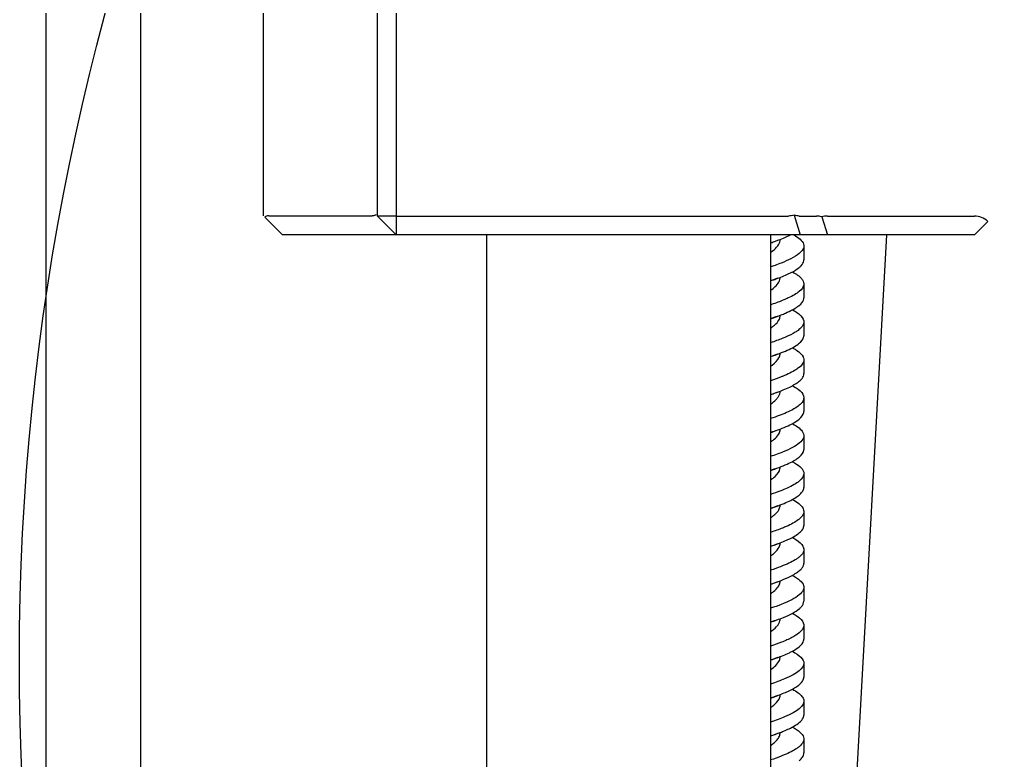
# Model space of a CAD drawing. Header units: millimetres. Extents: x 129 to 6329, y 33 to 3553.
# Drawn here: x 4498.1 to 4600.6, y 999.8 to 1078 of the extents above; entities that cross this region are included whole.
import ezdxf

# ---------------------------------------------------------------- set-up
doc = ezdxf.new("R2010")
doc.units = ezdxf.units.MM
doc.layers.add('vistasIsometricas', color=255, linetype='Continuous')

msp = doc.modelspace()

# ---------------------------------------------------------------- linework, layer by layer
at = {"layer": 'vistasIsometricas', "extrusion": (0, 1, 0)}
for p, q in [((4500.879, 1483.89), (4500.879, 747.89)), ((4510.879, 1483.218), (4510.879, 747.89)), ((4523.879, 1057.291), (4523.879, 1141.291)), ((4535.879, 1057.264), (4535.879, 1141.264)), ((4537.879, 1141.262), (4537.879, 1057.262)), ((4524.017, 1057.152), (4525.879, 1055.291)), ((4524.413, 1057.29), (4535.345, 1057.28)), ((4535.879, 1057.264), (4537.879, 1055.264)), ((4537.879, 1057.262), (4535.879, 1057.264)), ((4537.879, 1057.262), (4579.248, 1057.262)), ((4537.879, 1057.262), (4537.879, 1055.264)), ((4579.85, 1057.355), (4580.51, 1055.264)), ((4580.396, 1057.262), (4582.219, 1057.261)), ((4582.765, 1057.168), (4583.366, 1055.262)), ((4583.366, 1057.261), (4598.879, 1057.261)), ((4600.293, 1056.675), (4598.879, 1055.262)), ((4537.863, 1055.28), (4525.879, 1055.291)), ((4580.51, 1055.264), (4537.879, 1055.264)), ((4547.379, 1055.264), (4547.379, 777.92)), ((4577.379, 1055.264), (4577.379, 777.92)), ((4578.379, 1054.773), (4578.379, 1054.793)), ((4583.366, 1055.262), (4580.51, 1055.264)), ((4580.879, 897.382), (4589.65, 1055.262)), ((4598.879, 1055.262), (4583.366, 1055.262)), ((4580.879, 1054.103), (4580.879, 1052.639)), ((4578.379, 1050.773), (4578.379, 1050.793)), ((4580.879, 1050.103), (4580.879, 1048.639)), ((4578.379, 1046.773), (4578.379, 1046.793)), ((4580.879, 1046.103), (4580.879, 1044.639)), ((4578.379, 1042.773), (4578.379, 1042.793)), ((4580.879, 1042.103), (4580.879, 1040.639)), ((4578.379, 1038.773), (4578.379, 1038.793)), ((4580.879, 1038.103), (4580.879, 1036.639)), ((4578.379, 1034.773), (4578.379, 1034.793)), ((4580.879, 1034.103), (4580.879, 1032.639)), ((4578.379, 1030.773), (4578.379, 1030.793)), ((4580.879, 1030.103), (4580.879, 1028.639)), ((4578.379, 1026.773), (4578.379, 1026.793)), ((4580.879, 1026.103), (4580.879, 1024.639)), ((4578.379, 1022.773), (4578.379, 1022.793)), ((4580.879, 1022.103), (4580.879, 1020.639)), ((4578.379, 1018.773), (4578.379, 1018.793)), ((4580.879, 1018.104), (4580.879, 1016.639)), ((4578.379, 1014.773), (4578.379, 1014.793)), ((4580.879, 1014.098), (4580.879, 1012.639)), ((4578.379, 1010.773), (4578.379, 1010.793)), ((4580.879, 1010.104), (4580.879, 1008.639)), ((4578.379, 1006.773), (4578.379, 1006.793)), ((4580.879, 1006.103), (4580.879, 1004.639)), ((4578.379, 1002.773), (4578.379, 1002.793)), ((4580.879, 1002.103), (4580.879, 1000.639))]:
    msp.add_line(p, q, dxfattribs=at)
at = {"layer": 'vistasIsometricas'}
msp.add_circle((4757.479, 1010.469), 259.373, dxfattribs=at)
for centre, major_axis, ratio, start_param, end_param in [((4525.879, 1055.291), (-1.862, 1.861), 0.3922146, -0.3746576, -0.0005728), ((4583.366, 1055.262), (-1.775, 1.773), 0.5202606, -0.7861301, -0.4806975), ((4583.366, 1055.262), (2, 0), 0.99916, 1.5707963, 1.8762289), ((4598.879, 1055.262), (-2, 0), 0.99916, 3.9269908, 4.712389)]:
    msp.add_ellipse(centre, major_axis=major_axis, ratio=ratio, start_param=start_param, end_param=end_param, dxfattribs=at)
at = {"layer": 'vistasIsometricas', "extrusion": (-3.149e-16, 1.14811e-16, -1)}
msp.add_ellipse((4533.879, 1059.279), major_axis=(-1.862, 1.861), ratio=0.3922146, start_param=3.1421654, end_param=3.5162502, dxfattribs=at)
at = {"layer": 'vistasIsometricas', "extrusion": (-4e-16, -2.1668e-24, -1)}
msp.add_ellipse((4579.248, 1059.261), major_axis=(2, 0), ratio=0.99916, start_param=1.2653637, end_param=1.5707963, dxfattribs=at)
at = {"layer": 'vistasIsometricas', "extrusion": (-9.98801e-17, -9.99999e-17, -1)}
msp.add_ellipse((4579.248, 1059.261), major_axis=(-1.775, 1.773), ratio=0.5202606, start_param=3.6222901, end_param=3.9277227, dxfattribs=at)
at = {"layer": 'vistasIsometricas'}
for points, knots in [([(4577.379, 1054.435), (4577.388, 1054.438), (4577.397, 1054.441), (4577.566, 1054.498), (4577.722, 1054.552), (4578.357, 1054.778), (4578.791, 1054.951), (4579.272, 1055.17), (4579.371, 1055.217), (4579.465, 1055.264)], [1.33841002, 1.33841002, 1.33841002, 1.33841002, 1.34023497, 1.34023497, 1.37297277, 1.37297277, 1.47769563, 1.47769563, 1.50611772, 1.50611772, 1.50611772, 1.50611772]), ([(4577.379, 1053.44), (4577.386, 1053.445), (4577.393, 1053.45), (4577.65, 1053.627), (4577.855, 1053.799), (4578.172, 1054.148), (4578.281, 1054.324), (4578.365, 1054.592), (4578.379, 1054.683), (4578.379, 1054.773)], [-15.64572586, -15.64572586, -15.64572586, -15.64572586, -15.64349195, -15.64349195, -15.56326984, -15.56326984, -15.48097145, -15.48097145, -15.43870708, -15.43870708, -15.43870708, -15.43870708]), ([(4579.864, 1055.264), (4580.118, 1055.116), (4580.327, 1054.969), (4580.487, 1054.821), (4580.674, 1054.649), (4580.795, 1054.477), (4580.848, 1054.305), (4580.866, 1054.247), (4580.876, 1054.188), (4580.879, 1054.13), (4580.888, 1053.9), (4580.775, 1053.67), (4580.543, 1053.439), (4580.497, 1053.394), (4580.446, 1053.348), (4580.391, 1053.302)], [0.5625891698, 0.5625891698, 0.5625891698, 0.5625891698, 0.5632277195, 0.5632277195, 0.5632277195, 0.5639710015, 0.5639710015, 0.5639710015, 0.5642225922, 0.5642225922, 0.5642225922, 0.5652174603, 0.5652174603, 0.5652174603, 0.5654160894, 0.5654160894, 0.5654160894, 0.5654160894]), ([(4580.391, 1053.302), (4580.168, 1053.117), (4579.871, 1052.933), (4579.506, 1052.749), (4579.209, 1052.599), (4578.867, 1052.449), (4578.485, 1052.299), (4578.282, 1052.219), (4578.067, 1052.139), (4577.842, 1052.059), (4577.692, 1052.005), (4577.538, 1051.952), (4577.379, 1051.899)], [0.5654160913, 0.5654160913, 0.5654160913, 0.5654160913, 0.5662123406, 0.5662123406, 0.5662123406, 0.5668611709, 0.5668611709, 0.5668611709, 0.5672072241, 0.5672072241, 0.5672072241, 0.567437633, 0.567437633, 0.567437633, 0.567437633]), ([(4577.379, 1050.435), (4577.573, 1050.5), (4577.761, 1050.565), (4578.423, 1050.804), (4578.854, 1050.977), (4579.336, 1051.201), (4579.44, 1051.251), (4579.869, 1051.47), (4580.143, 1051.639), (4580.442, 1051.878), (4580.519, 1051.948), (4580.749, 1052.192), (4580.845, 1052.365), (4580.877, 1052.573), (4580.879, 1052.606), (4580.879, 1052.639)], [2.9605564, 2.9605564, 2.9605564, 2.9605564, 3.00010973, 3.00010973, 3.10526013, 3.10526013, 3.13576651, 3.13576651, 3.23825617, 3.23825617, 3.28066322, 3.28066322, 3.38599444, 3.38599444, 3.40621999, 3.40621999, 3.40621999, 3.40621999]), ([(4577.379, 1049.44), (4577.42, 1049.468), (4577.459, 1049.496), (4577.677, 1049.653), (4577.83, 1049.782), (4578.122, 1050.083), (4578.24, 1050.253), (4578.347, 1050.518), (4578.369, 1050.612), (4578.378, 1050.729), (4578.379, 1050.751), (4578.379, 1050.773)], [-16.26673172, -16.26673172, -16.26673172, -16.26673172, -16.25380481, -16.25380481, -16.1934735, -16.1934735, -16.11401056, -16.11401056, -16.07016266, -16.07016266, -16.05977212, -16.05977212, -16.05977212, -16.05977212]), ([(4579.672, 1051.371), (4580.089, 1051.148), (4580.411, 1050.921), (4580.617, 1050.69), (4580.664, 1050.637), (4580.705, 1050.583), (4580.74, 1050.53), (4580.854, 1050.355), (4580.899, 1050.178), (4580.871, 1049.999), (4580.834, 1049.772), (4580.679, 1049.542), (4580.399, 1049.308), (4580.396, 1049.306), (4580.393, 1049.304), (4580.391, 1049.302)], [0.5703346125, 0.5703346125, 0.5703346125, 0.5703346125, 0.5713281561, 0.5713281561, 0.5713281561, 0.5715569, 0.5715569, 0.5715569, 0.5723037639, 0.5723037639, 0.5723037639, 0.573250879, 0.573250879, 0.573250879, 0.5732599181, 0.5732599181, 0.5732599181, 0.5732599181]), ([(4580.391, 1049.302), (4580.119, 1049.077), (4579.732, 1048.849), (4579.235, 1048.618), (4579.085, 1048.548), (4578.925, 1048.478), (4578.756, 1048.408), (4578.373, 1048.249), (4577.941, 1048.089), (4577.464, 1047.928), (4577.436, 1047.918), (4577.408, 1047.908), (4577.379, 1047.899)], [0.5732599181, 0.5732599181, 0.5732599181, 0.5732599181, 0.574171871, 0.574171871, 0.574171871, 0.5744470655, 0.5744470655, 0.5744470655, 0.5750688051, 0.5750688051, 0.5750688051, 0.575105721, 0.575105721, 0.575105721, 0.575105721]), ([(4580.391, 1047.838), (4580.619, 1048.026), (4580.769, 1048.215), (4580.837, 1048.404), (4580.865, 1048.482), (4580.879, 1048.561), (4580.879, 1048.639)], [0.4266878204, 0.4266878204, 0.4266878204, 0.4266878204, 0.4275033957, 0.4275033957, 0.4275033957, 0.4278427096, 0.4278427096, 0.4278427096, 0.4278427096]), ([(4577.379, 1046.435), (4577.776, 1046.568), (4578.146, 1046.701), (4578.485, 1046.835), (4578.645, 1046.897), (4578.797, 1046.96), (4578.942, 1047.023), (4579.475, 1047.253), (4579.909, 1047.483), (4580.229, 1047.713), (4580.287, 1047.755), (4580.34, 1047.796), (4580.391, 1047.838)], [0.4246662109, 0.4246662109, 0.4246662109, 0.4246662109, 0.4252427329, 0.4252427329, 0.4252427329, 0.4255136432, 0.4255136432, 0.4255136432, 0.4265085139, 0.4265085139, 0.4265085139, 0.4266878186, 0.4266878186, 0.4266878186, 0.4266878186]), ([(4579.672, 1047.371), (4579.828, 1047.288), (4579.969, 1047.205), (4580.283, 1046.998), (4580.438, 1046.875), (4580.801, 1046.505), (4580.906, 1046.261), (4580.85, 1045.843), (4580.758, 1045.671), (4580.511, 1045.401), (4580.401, 1045.304), (4580.182, 1045.142), (4580.085, 1045.076), (4579.697, 1044.837), (4579.353, 1044.664), (4578.835, 1044.44), (4578.713, 1044.39), (4578.22, 1044.192), (4577.816, 1044.046), (4577.379, 1043.899)], [1.20377147, 1.20377147, 1.20377147, 1.20377147, 1.25426655, 1.25426655, 1.32910581, 1.32910581, 1.47809507, 1.47809507, 1.58242203, 1.58242203, 1.64125171, 1.64125171, 1.68097549, 1.68097549, 1.78609534, 1.78609534, 1.81679086, 1.81679086, 1.90584358, 1.90584358, 1.90584358, 1.90584358]), ([(4577.379, 1045.44), (4577.459, 1045.495), (4577.535, 1045.55), (4577.728, 1045.698), (4577.835, 1045.791), (4578.101, 1046.056), (4578.225, 1046.228), (4578.352, 1046.525), (4578.379, 1046.649), (4578.379, 1046.773)], [-23.11613081, -23.11613081, -23.11613081, -23.11613081, -23.0905827, -23.0905827, -23.04718544, -23.04718544, -22.96709204, -22.96709204, -22.90914572, -22.90914572, -22.90914572, -22.90914572]), ([(4580.391, 1043.838), (4580.648, 1044.05), (4580.805, 1044.262), (4580.872, 1044.53), (4580.879, 1044.584), (4580.879, 1044.639)], [0.00002064, 0.00002064, 0.00002064, 0.00002064, 0.12884586, 0.12884586, 0.16214514, 0.16214514, 0.16214514, 0.16214514]), ([(4577.379, 1042.435), (4578.047, 1042.659), (4578.637, 1042.882), (4579.4, 1043.228), (4579.638, 1043.348), (4580.06, 1043.592), (4580.242, 1043.715), (4580.391, 1043.838)], [2.9603884, 2.9603884, 2.9603884, 2.9603884, 3.09653662, 3.09653662, 3.16960922, 3.16960922, 3.24416048, 3.24416048, 3.24416048, 3.24416048]), ([(4579.672, 1043.371), (4579.712, 1043.35), (4579.75, 1043.329), (4579.788, 1043.308), (4579.9, 1043.245), (4580.005, 1043.181), (4580.101, 1043.118), (4580.449, 1042.888), (4580.685, 1042.658), (4580.799, 1042.427), (4580.819, 1042.387), (4580.835, 1042.346), (4580.848, 1042.305), (4580.906, 1042.115), (4580.882, 1041.926), (4580.776, 1041.737), (4580.695, 1041.592), (4580.566, 1041.447), (4580.391, 1041.302)], [0.5797757603, 0.5797757603, 0.5797757603, 0.5797757603, 0.5798669307, 0.5798669307, 0.5798669307, 0.5801406965, 0.5801406965, 0.5801406965, 0.5811355709, 0.5811355709, 0.5811355709, 0.5813120188, 0.5813120188, 0.5813120188, 0.5821304552, 0.5821304552, 0.5821304552, 0.5827571069, 0.5827571069, 0.5827571069, 0.5827571069]), ([(4577.379, 1041.44), (4577.43, 1041.475), (4577.48, 1041.51), (4577.874, 1041.799), (4578.118, 1042.052), (4578.325, 1042.439), (4578.365, 1042.57), (4578.378, 1042.726), (4578.379, 1042.749), (4578.379, 1042.773)], [-18.76007706, -18.76007706, -18.76007706, -18.76007706, -18.74377369, -18.74377369, -18.6253426, -18.6253426, -18.56402532, -18.56402532, -18.55296472, -18.55296472, -18.55296472, -18.55296472]), ([(4580.391, 1041.302), (4580.288, 1041.216), (4580.169, 1041.131), (4580.035, 1041.046), (4579.672, 1040.816), (4579.197, 1040.586), (4578.628, 1040.356), (4578.581, 1040.337), (4578.533, 1040.318), (4578.485, 1040.299), (4578.146, 1040.165), (4577.776, 1040.032), (4577.379, 1039.899)], [0.5827571074, 0.5827571074, 0.5827571074, 0.5827571074, 0.5831253413, 0.5831253413, 0.5831253413, 0.5841202145, 0.5841202145, 0.5841202145, 0.5842021951, 0.5842021951, 0.5842021951, 0.5847786826, 0.5847786826, 0.5847786826, 0.5847786826]), ([(4580.391, 1039.838), (4580.512, 1039.938), (4580.612, 1040.039), (4580.69, 1040.141), (4580.814, 1040.305), (4580.879, 1040.471), (4580.879, 1040.639)], [0.41811009384, 0.41811009384, 0.41811009384, 0.41811009384, 0.41849016246, 0.41849016246, 0.41849016246, 0.4191002971, 0.4191002971, 0.4191002971, 0.4191002971]), ([(4577.379, 1038.435), (4577.552, 1038.493), (4577.72, 1038.551), (4578.46, 1038.816), (4578.967, 1039.022), (4579.589, 1039.324), (4579.767, 1039.42), (4580.106, 1039.623), (4580.261, 1039.73), (4580.391, 1039.838)], [4.58197717, 4.58197717, 4.58197717, 4.58197717, 4.61722754, 4.61722754, 4.7425423, 4.7425423, 4.80059221, 4.80059221, 4.86563824, 4.86563824, 4.86563824, 4.86563824]), ([(4579.672, 1039.371), (4579.712, 1039.35), (4579.75, 1039.329), (4579.788, 1039.308), (4579.978, 1039.201), (4580.145, 1039.094), (4580.287, 1038.987), (4580.589, 1038.76), (4580.778, 1038.532), (4580.848, 1038.305), (4580.849, 1038.302), (4580.85, 1038.299), (4580.851, 1038.296), (4580.918, 1038.066), (4580.864, 1037.836), (4580.69, 1037.606), (4580.613, 1037.504), (4580.513, 1037.403), (4580.391, 1037.302)], [0.5855561009, 0.5855561009, 0.5855561009, 0.5855561009, 0.5856472761, 0.5856472761, 0.5856472761, 0.5861099916, 0.5861099916, 0.5861099916, 0.5870923653, 0.5870923653, 0.5870923653, 0.5871048631, 0.5871048631, 0.5871048631, 0.5880997394, 0.5880997394, 0.5880997394, 0.5885374545, 0.5885374545, 0.5885374545, 0.5885374545]), ([(4577.379, 1037.44), (4577.441, 1037.482), (4577.501, 1037.525), (4577.745, 1037.707), (4577.901, 1037.847), (4578.103, 1038.073), (4578.167, 1038.159), (4578.273, 1038.334), (4578.313, 1038.423), (4578.366, 1038.599), (4578.379, 1038.686), (4578.379, 1038.773)], [-18.13614383, -18.13614383, -18.13614383, -18.13614383, -18.11639036, -18.11639036, -18.05127628, -18.05127628, -18.01121239, -18.01121239, -17.96976044, -17.96976044, -17.92921457, -17.92921457, -17.92921457, -17.92921457]), ([(4580.391, 1037.302), (4580.235, 1037.173), (4580.043, 1037.044), (4579.816, 1036.915), (4579.455, 1036.709), (4579.007, 1036.504), (4578.485, 1036.299), (4578.422, 1036.274), (4578.358, 1036.249), (4578.293, 1036.225), (4578.008, 1036.116), (4577.702, 1036.008), (4577.379, 1035.899)], [0.5885374547, 0.5885374547, 0.5885374547, 0.5885374547, 0.5890946359, 0.5890946359, 0.5890946359, 0.5899825437, 0.5899825437, 0.5899825437, 0.5900895072, 0.5900895072, 0.5900895072, 0.5905589896, 0.5905589896, 0.5905589896, 0.5905589896]), ([(4580.391, 1035.838), (4580.668, 1036.067), (4580.829, 1036.296), (4580.876, 1036.564), (4580.879, 1036.602), (4580.879, 1036.639)], [0.00001254, 0.00001254, 0.00001254, 0.00001254, 0.13925217, 0.13925217, 0.16216704, 0.16216704, 0.16216704, 0.16216704]), ([(4577.379, 1034.435), (4577.571, 1034.499), (4577.758, 1034.564), (4577.939, 1034.629), (4578.562, 1034.854), (4579.119, 1035.084), (4579.574, 1035.32), (4579.903, 1035.489), (4580.178, 1035.662), (4580.391, 1035.838)], [0.4117783843, 0.4117783843, 0.4117783843, 0.4117783843, 0.4120166415, 0.4120166415, 0.4120166415, 0.4128356733, 0.4128356733, 0.4128356733, 0.4134259801, 0.4134259801, 0.4134259801, 0.4134259801]), ([(4579.669, 1035.371), (4580.233, 1035.069), (4580.623, 1034.761), (4580.788, 1034.449), (4580.986, 1034.073), (4580.861, 1033.691), (4580.391, 1033.302)], [0.5928074224, 0.5928074224, 0.5928074224, 0.5928074224, 0.5941610704, 0.5941610704, 0.5941610704, 0.5957902093, 0.5957902093, 0.5957902093, 0.5957902093]), ([(4577.379, 1033.44), (4577.571, 1033.571), (4577.736, 1033.701), (4578.051, 1033.998), (4578.183, 1034.165), (4578.339, 1034.474), (4578.377, 1034.617), (4578.379, 1034.765), (4578.379, 1034.769), (4578.379, 1034.773)], [-18.75700801, -18.75700801, -18.75700801, -18.75700801, -18.69613336, -18.69613336, -18.61863664, -18.61863664, -18.55193808, -18.55193808, -18.54999673, -18.54999673, -18.54999673, -18.54999673]), ([(4580.391, 1033.302), (4580.026, 1033), (4579.456, 1032.695), (4578.701, 1032.385), (4578.308, 1032.224), (4577.862, 1032.062), (4577.373, 1031.899)], [0.5957902093, 0.5957902093, 0.5957902093, 0.5957902093, 0.597051243, 0.597051243, 0.597051243, 0.5977074195, 0.5977074195, 0.5977074195, 0.5977074195]), ([(4580.391, 1031.837), (4580.407, 1031.851), (4580.424, 1031.865), (4580.44, 1031.879), (4580.704, 1032.109), (4580.851, 1032.34), (4580.875, 1032.57), (4580.878, 1032.593), (4580.879, 1032.616), (4580.879, 1032.639)], [0.4035664018, 0.4035664018, 0.4035664018, 0.4035664018, 0.4036263273, 0.4036263273, 0.4036263273, 0.4046212018, 0.4046212018, 0.4046212018, 0.4047213561, 0.4047213561, 0.4047213561, 0.4047213561]), ([(4577.379, 1030.435), (4577.442, 1030.456), (4577.505, 1030.477), (4577.566, 1030.498), (4577.893, 1030.61), (4578.2, 1030.723), (4578.485, 1030.835), (4578.785, 1030.953), (4579.061, 1031.071), (4579.309, 1031.189), (4579.765, 1031.405), (4580.129, 1031.621), (4580.391, 1031.837)], [0.4015448313, 0.4015448313, 0.4015448313, 0.4015448313, 0.4016365539, 0.4016365539, 0.4016365539, 0.4021213092, 0.4021213092, 0.4021213092, 0.4026314551, 0.4026314551, 0.4026314551, 0.4035664018, 0.4035664018, 0.4035664018, 0.4035664018]), ([(4579.656, 1031.371), (4580.319, 1031.016), (4580.721, 1030.67), (4580.839, 1030.333), (4580.86, 1030.274), (4580.872, 1030.215), (4580.877, 1030.156), (4580.901, 1029.864), (4580.726, 1029.579), (4580.391, 1029.302)], [0.5937880439, 0.5937880439, 0.5937880439, 0.5937880439, 0.5948493006, 0.5948493006, 0.5948493006, 0.5950351989, 0.5950351989, 0.5950351989, 0.5959634482, 0.5959634482, 0.5959634482, 0.5959634482]), ([(4577.379, 1029.44), (4577.558, 1029.562), (4577.715, 1029.685), (4578.137, 1030.073), (4578.31, 1030.336), (4578.373, 1030.659), (4578.379, 1030.716), (4578.379, 1030.773)], [-25.60615767, -25.60615767, -25.60615767, -25.60615767, -25.54914129, -25.54914129, -25.42556942, -25.42556942, -25.39898685, -25.39898685, -25.39898685, -25.39898685]), ([(4580.391, 1029.302), (4580.242, 1029.179), (4580.062, 1029.057), (4579.64, 1028.813), (4579.399, 1028.691), (4578.895, 1028.463), (4578.638, 1028.357), (4578.056, 1028.133), (4577.728, 1028.016), (4577.379, 1027.899)], [0.0000175, 0.0000175, 0.0000175, 0.0000175, 0.07429146, 0.07429146, 0.14787437, 0.14787437, 0.21251076, 0.21251076, 0.28358143, 0.28358143, 0.28358143, 0.28358143]), ([(4580.391, 1027.838), (4580.528, 1027.951), (4580.636, 1028.064), (4580.795, 1028.289), (4580.845, 1028.401), (4580.875, 1028.555), (4580.879, 1028.597), (4580.879, 1028.639)], [0.00001657, 0.00001657, 0.00001657, 0.00001657, 0.06865849, 0.06865849, 0.1365852, 0.1365852, 0.16200842, 0.16200842, 0.16200842, 0.16200842]), ([(4577.379, 1026.435), (4577.499, 1026.475), (4577.617, 1026.516), (4578.345, 1026.771), (4578.882, 1026.984), (4579.777, 1027.412), (4580.133, 1027.624), (4580.391, 1027.838)], [2.96050679, 2.96050679, 2.96050679, 2.96050679, 2.9850287, 2.9850287, 3.11517801, 3.11517801, 3.24429883, 3.24429883, 3.24429883, 3.24429883]), ([(4579.672, 1027.371), (4579.727, 1027.342), (4579.779, 1027.313), (4579.83, 1027.284), (4580.229, 1027.055), (4580.523, 1026.825), (4580.696, 1026.593), (4580.749, 1026.521), (4580.791, 1026.449), (4580.822, 1026.377), (4580.887, 1026.22), (4580.897, 1026.061), (4580.848, 1025.903), (4580.787, 1025.703), (4580.634, 1025.503), (4580.391, 1025.302)], [0.6036958556, 0.6036958556, 0.6036958556, 0.6036958556, 0.6038250314, 0.6038250314, 0.6038250314, 0.6048393432, 0.6048393432, 0.6048393432, 0.605154472, 0.605154472, 0.605154472, 0.6058409205, 0.6058409205, 0.6058409205, 0.6067025663, 0.6067025663, 0.6067025663, 0.6067025663]), ([(4577.379, 1025.44), (4577.471, 1025.503), (4577.558, 1025.566), (4577.763, 1025.727), (4577.873, 1025.825), (4578.112, 1026.075), (4578.22, 1026.225), (4578.318, 1026.442), (4578.341, 1026.507), (4578.371, 1026.639), (4578.379, 1026.706), (4578.379, 1026.773)], [-21.25015094, -21.25015094, -21.25015094, -21.25015094, -21.22078425, -21.22078425, -21.17509903, -21.17509903, -21.10477798, -21.10477798, -21.07441182, -21.07441182, -21.04319223, -21.04319223, -21.04319223, -21.04319223]), ([(4580.391, 1025.302), (4580.355, 1025.272), (4580.317, 1025.242), (4580.277, 1025.212), (4579.97, 1024.983), (4579.548, 1024.753), (4579.022, 1024.522), (4578.894, 1024.465), (4578.761, 1024.409), (4578.621, 1024.353), (4578.247, 1024.202), (4577.831, 1024.051), (4577.379, 1023.899)], [0.6067025673, 0.6067025673, 0.6067025673, 0.6067025673, 0.6068301864, 0.6068301864, 0.6068301864, 0.6078076117, 0.6078076117, 0.6078076117, 0.6080446512, 0.6080446512, 0.6080446512, 0.6086797196, 0.6086797196, 0.6086797196, 0.6086797196]), ([(4577.379, 1022.435), (4577.543, 1022.49), (4577.703, 1022.545), (4578.108, 1022.689), (4578.345, 1022.779), (4578.791, 1022.956), (4578.999, 1023.045), (4579.479, 1023.266), (4579.733, 1023.398), (4580.139, 1023.644), (4580.3, 1023.758), (4580.576, 1023.997), (4580.685, 1024.12), (4580.819, 1024.343), (4580.857, 1024.442), (4580.877, 1024.574), (4580.879, 1024.607), (4580.879, 1024.639)], [1.33812252, 1.33812252, 1.33812252, 1.33812252, 1.37158397, 1.37158397, 1.42567729, 1.42567729, 1.47939891, 1.47939891, 1.55953038, 1.55953038, 1.62879159, 1.62879159, 1.70386925, 1.70386925, 1.76377419, 1.76377419, 1.78365596, 1.78365596, 1.78365596, 1.78365596]), ([(4577.379, 1021.44), (4577.516, 1021.533), (4577.639, 1021.626), (4577.997, 1021.93), (4578.174, 1022.139), (4578.339, 1022.48), (4578.374, 1022.61), (4578.379, 1022.752), (4578.379, 1022.762), (4578.379, 1022.773)], [-20.62637702, -20.62637702, -20.62637702, -20.62637702, -20.58296103, -20.58296103, -20.48515642, -20.48515642, -20.42435405, -20.42435405, -20.41933424, -20.41933424, -20.41933424, -20.41933424]), ([(4579.672, 1023.371), (4579.731, 1023.34), (4579.788, 1023.308), (4579.842, 1023.277), (4579.914, 1023.236), (4579.982, 1023.194), (4580.047, 1023.153), (4580.408, 1022.922), (4580.655, 1022.692), (4580.781, 1022.462), (4580.813, 1022.404), (4580.837, 1022.345), (4580.853, 1022.287), (4580.901, 1022.115), (4580.882, 1021.943), (4580.795, 1021.772), (4580.715, 1021.615), (4580.579, 1021.458), (4580.39, 1021.302)], [0.6084468498, 0.6084468498, 0.6084468498, 0.6084468498, 0.6085813812, 0.6085813812, 0.6085813812, 0.6087580353, 0.6087580353, 0.6087580353, 0.6097440308, 0.6097440308, 0.6097440308, 0.60999525, 0.60999525, 0.60999525, 0.6107336639, 0.6107336639, 0.6107336639, 0.6114091189, 0.6114091189, 0.6114091189, 0.6114091189]), ([(4580.39, 1021.302), (4580.302, 1021.228), (4580.201, 1021.154), (4580.089, 1021.081), (4579.737, 1020.85), (4579.272, 1020.62), (4578.713, 1020.391), (4578.623, 1020.353), (4578.53, 1020.316), (4578.435, 1020.279), (4578.109, 1020.152), (4577.756, 1020.025), (4577.379, 1019.899)], [0.6114091213, 0.6114091213, 0.6114091213, 0.6114091213, 0.6117269519, 0.6117269519, 0.6117269519, 0.6127239388, 0.6127239388, 0.6127239388, 0.6128854265, 0.6128854265, 0.6128854265, 0.6134364367, 0.6134364367, 0.6134364367, 0.6134364367]), ([(4577.379, 1018.435), (4577.587, 1018.505), (4577.788, 1018.575), (4578.13, 1018.698), (4578.274, 1018.752), (4578.798, 1018.956), (4579.144, 1019.105), (4579.644, 1019.353), (4579.822, 1019.45), (4580.137, 1019.644), (4580.274, 1019.741), (4580.507, 1019.934), (4580.603, 1020.03), (4580.743, 1020.209), (4580.792, 1020.292), (4580.861, 1020.463), (4580.879, 1020.551), (4580.879, 1020.639)], [1.33852585, 1.33852585, 1.33852585, 1.33852585, 1.38097544, 1.38097544, 1.41365449, 1.41365449, 1.504399, 1.504399, 1.56357921, 1.56357921, 1.62208751, 1.62208751, 1.68040988, 1.68040988, 1.73061578, 1.73061578, 1.78411739, 1.78411739, 1.78411739, 1.78411739]), ([(4577.379, 1017.44), (4577.482, 1017.51), (4577.577, 1017.58), (4577.881, 1017.823), (4578.051, 1017.996), (4578.266, 1018.308), (4578.329, 1018.447), (4578.372, 1018.649), (4578.379, 1018.711), (4578.379, 1018.773)], [-21.24682249, -21.24682249, -21.24682249, -21.24682249, -21.21420839, -21.21420839, -21.13364468, -21.13364468, -21.06882176, -21.06882176, -21.03984904, -21.03984904, -21.03984904, -21.03984904]), ([(4579.671, 1019.371), (4580.332, 1019.016), (4580.738, 1018.661), (4580.848, 1018.305), (4580.951, 1017.971), (4580.795, 1017.636), (4580.391, 1017.302)], [0.6144578633, 0.6144578633, 0.6144578633, 0.6144578633, 0.6159941046, 0.6159941046, 0.6159941046, 0.617439194, 0.617439194, 0.617439194, 0.617439194]), ([(4580.391, 1017.302), (4579.987, 1016.967), (4579.335, 1016.633), (4578.485, 1016.299), (4578.146, 1016.166), (4577.775, 1016.032), (4577.377, 1015.899)], [0.617439194, 0.617439194, 0.617439194, 0.617439194, 0.6188842838, 0.6188842838, 0.6188842838, 0.6194607987, 0.6194607987, 0.6194607987, 0.6194607987]), ([(4580.391, 1015.838), (4580.474, 1015.907), (4580.548, 1015.976), (4580.61, 1016.045), (4580.79, 1016.245), (4580.879, 1016.443), (4580.879, 1016.639)], [0.3787061252, 0.3787061252, 0.3787061252, 0.3787061252, 0.3789929696, 0.3789929696, 0.3789929696, 0.3798258681, 0.3798258681, 0.3798258681, 0.3798258681]), ([(4577.379, 1014.435), (4577.608, 1014.512), (4577.827, 1014.588), (4578.035, 1014.664), (4578.281, 1014.754), (4578.512, 1014.843), (4578.727, 1014.932), (4579.071, 1015.074), (4579.377, 1015.215), (4579.641, 1015.355), (4579.947, 1015.517), (4580.197, 1015.678), (4580.391, 1015.838)], [0.3768192713, 0.3768192713, 0.3768192713, 0.3768192713, 0.3771221148, 0.3771221148, 0.3771221148, 0.3774783918, 0.3774783918, 0.3774783918, 0.3780466008, 0.3780466008, 0.3780466008, 0.3787061234, 0.3787061234, 0.3787061234, 0.3787061234]), ([(4577.379, 1013.44), (4577.62, 1013.604), (4577.82, 1013.768), (4578.048, 1014.009), (4578.111, 1014.085), (4578.288, 1014.338), (4578.358, 1014.514), (4578.378, 1014.718), (4578.379, 1014.746), (4578.379, 1014.773)], [-28.09608787, -28.09608787, -28.09608787, -28.09608787, -28.01963764, -28.01963764, -27.98412401, -27.98412401, -27.90198988, -27.90198988, -27.88908654, -27.88908654, -27.88908654, -27.88908654]), ([(4579.672, 1015.371), (4579.952, 1015.221), (4580.186, 1015.071), (4580.452, 1014.855), (4580.524, 1014.79), (4580.811, 1014.484), (4580.908, 1014.246), (4580.837, 1013.771), (4580.675, 1013.537), (4580.391, 1013.302)], [2.82594017, 2.82594017, 2.82594017, 2.82594017, 2.91703493, 2.91703493, 2.9567688, 2.9567688, 3.10201673, 3.10201673, 3.24451747, 3.24451747, 3.24451747, 3.24451747]), ([(4580.391, 1013.302), (4580.19, 1013.136), (4579.93, 1012.97), (4579.3, 1012.64), (4578.933, 1012.476), (4578.17, 1012.174), (4577.789, 1012.036), (4577.379, 1011.899)], [0.00002382, 0.00002382, 0.00002382, 0.00002382, 0.10061808, 0.10061808, 0.2001782, 0.2001782, 0.28378231, 0.28378231, 0.28378231, 0.28378231]), ([(4580.391, 1011.838), (4580.647, 1012.05), (4580.804, 1012.261), (4580.872, 1012.529), (4580.879, 1012.584), (4580.879, 1012.639)], [0.00001737, 0.00001737, 0.00001737, 0.00001737, 0.12860535, 0.12860535, 0.16213806, 0.16213806, 0.16213806, 0.16213806]), ([(4577.379, 1010.435), (4577.388, 1010.438), (4577.396, 1010.44), (4577.871, 1010.6), (4578.3, 1010.757), (4578.926, 1011.013), (4579.149, 1011.111), (4579.469, 1011.265), (4579.578, 1011.32), (4579.967, 1011.53), (4580.204, 1011.683), (4580.391, 1011.838)], [2.96032284, 2.96032284, 2.96032284, 2.96032284, 2.96205037, 2.96205037, 3.05735926, 3.05735926, 3.11705567, 3.11705567, 3.15057262, 3.15057262, 3.24392551, 3.24392551, 3.24392551, 3.24392551]), ([(4577.379, 1009.44), (4577.59, 1009.584), (4577.769, 1009.727), (4578.097, 1010.05), (4578.227, 1010.228), (4578.353, 1010.529), (4578.379, 1010.651), (4578.379, 1010.773)], [-23.74005114, -23.74005114, -23.74005114, -23.74005114, -23.67309661, -23.67309661, -23.58986403, -23.58986403, -23.53300448, -23.53300448, -23.53300448, -23.53300448]), ([(4579.672, 1011.371), (4580.444, 1010.957), (4580.901, 1010.524), (4580.878, 1010.07), (4580.866, 1009.82), (4580.707, 1009.564), (4580.391, 1009.302)], [0.6298620645, 0.6298620645, 0.6298620645, 0.6298620645, 0.6315670188, 0.6315670188, 0.6315670188, 0.6325088704, 0.6325088704, 0.6325088704, 0.6325088704]), ([(4580.391, 1009.302), (4580.052, 1009.022), (4579.532, 1008.735), (4578.835, 1008.441), (4578.412, 1008.263), (4577.92, 1008.082), (4577.371, 1007.899)], [0.6325088704, 0.6325088704, 0.6325088704, 0.6325088704, 0.6335153378, 0.6335153378, 0.6335153378, 0.6341264968, 0.6341264968, 0.6341264968, 0.6341264968]), ([(4577.379, 1006.435), (4577.516, 1006.481), (4577.65, 1006.527), (4578.273, 1006.747), (4578.716, 1006.92), (4579.213, 1007.143), (4579.318, 1007.192), (4579.764, 1007.411), (4580.053, 1007.58), (4580.369, 1007.817), (4580.45, 1007.885), (4580.7, 1008.126), (4580.814, 1008.299), (4580.87, 1008.522), (4580.877, 1008.571), (4580.879, 1008.626), (4580.879, 1008.633), (4580.879, 1008.639)], [2.96039447, 2.96039447, 2.96039447, 2.96039447, 2.98833974, 2.98833974, 3.09363877, 3.09363877, 3.12351096, 3.12351096, 3.22633528, 3.22633528, 3.26724401, 3.26724401, 3.3725076, 3.3725076, 3.40215856, 3.40215856, 3.40605797, 3.40605797, 3.40605797, 3.40605797]), ([(4577.379, 1005.44), (4577.535, 1005.547), (4577.675, 1005.653), (4578.08, 1006.01), (4578.263, 1006.258), (4578.366, 1006.597), (4578.379, 1006.685), (4578.379, 1006.773)], [-23.11666953, -23.11666953, -23.11666953, -23.11666953, -23.06696961, -23.06696961, -22.95064763, -22.95064763, -22.90953996, -22.90953996, -22.90953996, -22.90953996]), ([(4579.672, 1007.371), (4580.133, 1007.124), (4580.485, 1006.869), (4580.686, 1006.606), (4580.778, 1006.485), (4580.839, 1006.363), (4580.865, 1006.24), (4580.928, 1005.937), (4580.78, 1005.624), (4580.391, 1005.302)], [0.6370674919, 0.6370674919, 0.6370674919, 0.6370674919, 0.6379679838, 0.6379679838, 0.6379679838, 0.6383805115, 0.6383805115, 0.6383805115, 0.6393912403, 0.6393912403, 0.6393912403, 0.6393912403]), ([(4580.391, 1005.302), (4580.056, 1005.025), (4579.542, 1004.74), (4578.854, 1004.449), (4578.427, 1004.268), (4577.928, 1004.085), (4577.37, 1003.899)], [0.6393912403, 0.6393912403, 0.6393912403, 0.6393912403, 0.6402599607, 0.6402599607, 0.6402599607, 0.6407989417, 0.6407989417, 0.6407989417, 0.6407989417]), ([(4577.379, 1002.435), (4577.697, 1002.541), (4577.997, 1002.648), (4578.439, 1002.816), (4578.593, 1002.876), (4579.163, 1003.112), (4579.529, 1003.286), (4580.053, 1003.586), (4580.239, 1003.712), (4580.602, 1004.012), (4580.746, 1004.186), (4580.844, 1004.419), (4580.861, 1004.477), (4580.876, 1004.569), (4580.879, 1004.604), (4580.879, 1004.639)], [1.33855187, 1.33855187, 1.33855187, 1.33855187, 1.40334963, 1.40334963, 1.44017051, 1.44017051, 1.54609259, 1.54609259, 1.62220933, 1.62220933, 1.72806746, 1.72806746, 1.7630656, 1.7630656, 1.78423671, 1.78423671, 1.78423671, 1.78423671]), ([(4579.671, 1003.371), (4580.332, 1003.016), (4580.738, 1002.66), (4580.848, 1002.305), (4580.951, 1001.97), (4580.795, 1001.636), (4580.391, 1001.302)], [0.6375790521, 0.6375790521, 0.6375790521, 0.6375790521, 0.6391155186, 0.6391155186, 0.6391155186, 0.6405606052, 0.6405606052, 0.6405606052, 0.6405606052]), ([(4577.379, 1001.44), (4577.531, 1001.543), (4577.666, 1001.647), (4577.888, 1001.841), (4577.979, 1001.931), (4578.166, 1002.15), (4578.249, 1002.28), (4578.354, 1002.531), (4578.379, 1002.652), (4578.379, 1002.773)], [-23.73705469, -23.73705469, -23.73705469, -23.73705469, -23.68886157, -23.68886157, -23.64688223, -23.64688223, -23.58653479, -23.58653479, -23.53006976, -23.53006976, -23.53006976, -23.53006976]), ([(4580.391, 1001.302), (4580.316, 1001.24), (4580.232, 1001.178), (4580.141, 1001.116), (4579.801, 1000.886), (4579.348, 1000.655), (4578.798, 1000.425), (4578.697, 1000.383), (4578.592, 1000.341), (4578.485, 1000.299), (4578.146, 1000.165), (4577.776, 1000.032), (4577.379, 999.899)], [0.6405606067, 0.6405606067, 0.6405606067, 0.6405606067, 0.6408283424, 0.6408283424, 0.6408283424, 0.6418232166, 0.6418232166, 0.6418232166, 0.642005691, 0.642005691, 0.642005691, 0.6425821601, 0.6425821601, 0.6425821601, 0.6425821601]), ([(4580.39, 999.837), (4580.54, 999.961), (4580.657, 1000.086), (4580.739, 1000.211), (4580.831, 1000.353), (4580.879, 1000.495), (4580.879, 1000.639)], [0.3595025375, 0.3595025375, 0.3595025375, 0.3595025375, 0.3599999493, 0.3599999493, 0.3599999493, 0.3605606145, 0.3605606145, 0.3605606145, 0.3605606145])]:
    msp.add_open_spline(points, degree=3, knots=knots, dxfattribs=at)
for points in [[(4578.112, 1054.692), (4577.866, 1054.601), (4577.622, 1054.51), (4577.379, 1054.417)], [(4578.112, 1050.692), (4577.866, 1050.602), (4577.622, 1050.51), (4577.379, 1050.417)], [(4577.576, 1047.966), (4577.576, 1047.966), (4577.576, 1047.966), (4577.576, 1047.966)], [(4577.968, 1048.104), (4577.968, 1048.104), (4577.968, 1048.104), (4577.968, 1048.104)], [(4578.08, 1046.681), (4577.845, 1046.594), (4577.611, 1046.506), (4577.379, 1046.417)], [(4577.576, 1043.966), (4577.576, 1043.966), (4577.576, 1043.966), (4577.576, 1043.966)], [(4577.968, 1044.104), (4577.968, 1044.104), (4577.968, 1044.104), (4577.968, 1044.104)], [(4578.078, 1042.68), (4577.843, 1042.593), (4577.61, 1042.505), (4577.379, 1042.417)], [(4577.576, 1039.966), (4577.576, 1039.966), (4577.576, 1039.966), (4577.576, 1039.966)], [(4577.967, 1040.104), (4577.967, 1040.104), (4577.967, 1040.104), (4577.968, 1040.104)], [(4578.113, 1038.693), (4577.867, 1038.602), (4577.622, 1038.51), (4577.379, 1038.417)], [(4577.967, 1036.104), (4577.967, 1036.104), (4577.967, 1036.104), (4577.967, 1036.104)], [(4577.576, 1035.966), (4577.576, 1035.966), (4577.576, 1035.966), (4577.575, 1035.966)], [(4578.112, 1034.692), (4577.866, 1034.602), (4577.622, 1034.51), (4577.379, 1034.417)], [(4577.968, 1032.104), (4577.968, 1032.104), (4577.968, 1032.104), (4577.968, 1032.104)], [(4577.576, 1031.966), (4577.576, 1031.966), (4577.576, 1031.966), (4577.576, 1031.966)], [(4578.082, 1030.681), (4577.846, 1030.594), (4577.612, 1030.506), (4577.379, 1030.417)], [(4577.576, 1027.966), (4577.576, 1027.966), (4577.576, 1027.966), (4577.576, 1027.966)], [(4577.968, 1028.104), (4577.968, 1028.104), (4577.968, 1028.104), (4577.968, 1028.104)], [(4578.112, 1026.693), (4577.866, 1026.602), (4577.622, 1026.51), (4577.379, 1026.417)], [(4577.576, 1023.966), (4577.576, 1023.966), (4577.576, 1023.966), (4577.576, 1023.966)], [(4577.967, 1024.104), (4577.968, 1024.104), (4577.968, 1024.104), (4577.968, 1024.104)], [(4578.113, 1022.693), (4577.867, 1022.602), (4577.622, 1022.51), (4577.379, 1022.417)], [(4577.576, 1019.966), (4577.576, 1019.966), (4577.576, 1019.966), (4577.576, 1019.966)], [(4577.967, 1020.104), (4577.967, 1020.104), (4577.968, 1020.104), (4577.968, 1020.104)], [(4578.113, 1018.693), (4577.867, 1018.602), (4577.622, 1018.51), (4577.379, 1018.417)], [(4578.112, 1014.692), (4577.866, 1014.602), (4577.622, 1014.51), (4577.379, 1014.417)], [(4577.576, 1011.966), (4577.576, 1011.966), (4577.576, 1011.966), (4577.576, 1011.966)], [(4577.968, 1012.104), (4577.968, 1012.104), (4577.968, 1012.104), (4577.968, 1012.104)], [(4578.112, 1010.692), (4577.866, 1010.602), (4577.622, 1010.51), (4577.379, 1010.417)], [(4578.112, 1006.693), (4577.866, 1006.602), (4577.622, 1006.51), (4577.379, 1006.417)], [(4578.113, 1002.693), (4577.867, 1002.602), (4577.622, 1002.51), (4577.379, 1002.417)], [(4577.576, 999.966), (4577.576, 999.966), (4577.576, 999.966), (4577.576, 999.966)], [(4577.967, 1000.104), (4577.967, 1000.104), (4577.968, 1000.104), (4577.968, 1000.104)]]:
    msp.add_open_spline(points, degree=3, dxfattribs=at)

doc.saveas('drawing.dxf')
